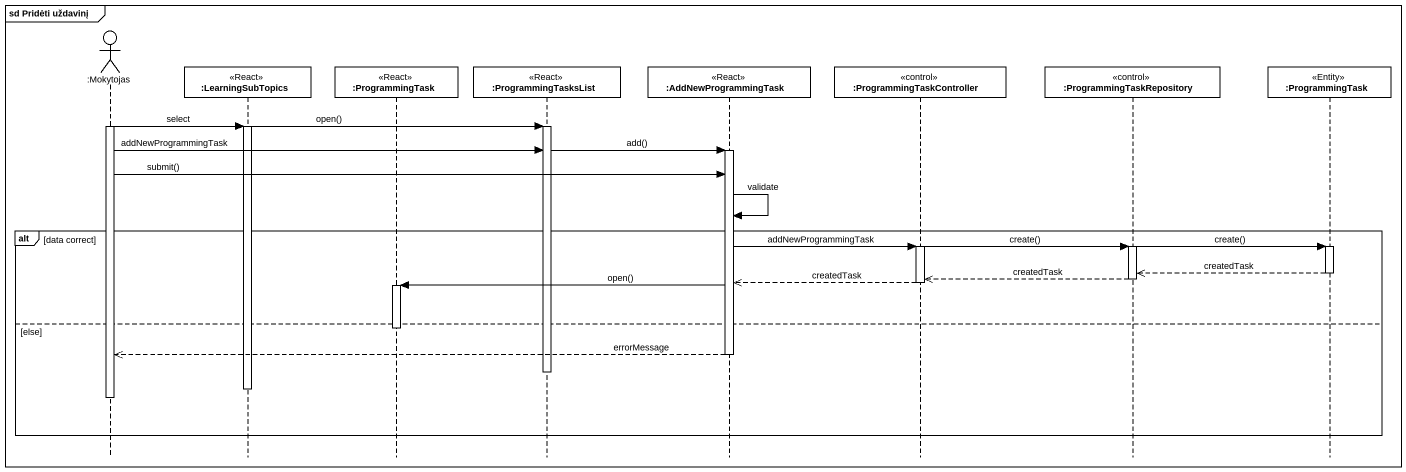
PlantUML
@startuml
mainframe sd Pridėti uždavinį
hide footbox
actor ":Mokytojas" as Mokytojas
participant ":LearningSubTopics" as LearningSubTopics <<React>>
participant ":ProgrammingTask" as ProgrammingTask <<React>>
participant ":ProgrammingTasksList" as ProgrammingTasksList <<React>>
participant ":AddNewProgrammingTask" as AddNewProgrammingTask <<React>>
participant ":ProgrammingTaskController" as ProgrammingTaskController <<control>>
participant ":ProgrammingTaskRepository" as ProgrammingTaskRepository <<control>>
participant ":ProgrammingTask" as ProgrammingTask_2 <<Entity>>

activate Mokytojas
Mokytojas -> LearningSubTopics : select
LearningSubTopics -> ProgrammingTasksList : open()
activate LearningSubTopics
activate ProgrammingTasksList
Mokytojas -> ProgrammingTasksList : addNewProgrammingTask
ProgrammingTasksList -> AddNewProgrammingTask : add()
activate AddNewProgrammingTask
Mokytojas -> AddNewProgrammingTask : submit()
AddNewProgrammingTask -> AddNewProgrammingTask : validate
alt data correct
  AddNewProgrammingTask -> ProgrammingTaskController : addNewProgrammingTask
  ProgrammingTaskController -> ProgrammingTaskRepository : create()
  ProgrammingTaskRepository -> ProgrammingTask_2 : create()
  activate ProgrammingTaskController
  activate ProgrammingTaskRepository
  activate ProgrammingTask_2
  ProgrammingTask_2 -->> ProgrammingTaskRepository : createdTask
  deactivate ProgrammingTask_2
  ProgrammingTaskRepository -->> ProgrammingTaskController : createdTask
  deactivate ProgrammingTaskRepository
  ProgrammingTaskController -->> AddNewProgrammingTask : createdTask
  deactivate ProgrammingTaskController
  AddNewProgrammingTask -> ProgrammingTask : open()
  activate ProgrammingTask
else else
  deactivate ProgrammingTask
  AddNewProgrammingTask -->> Mokytojas : errorMessage
  deactivate AddNewProgrammingTask
  deactivate ProgrammingTasksList
  deactivate LearningSubTopics
  deactivate Mokytojas
end
@enduml
